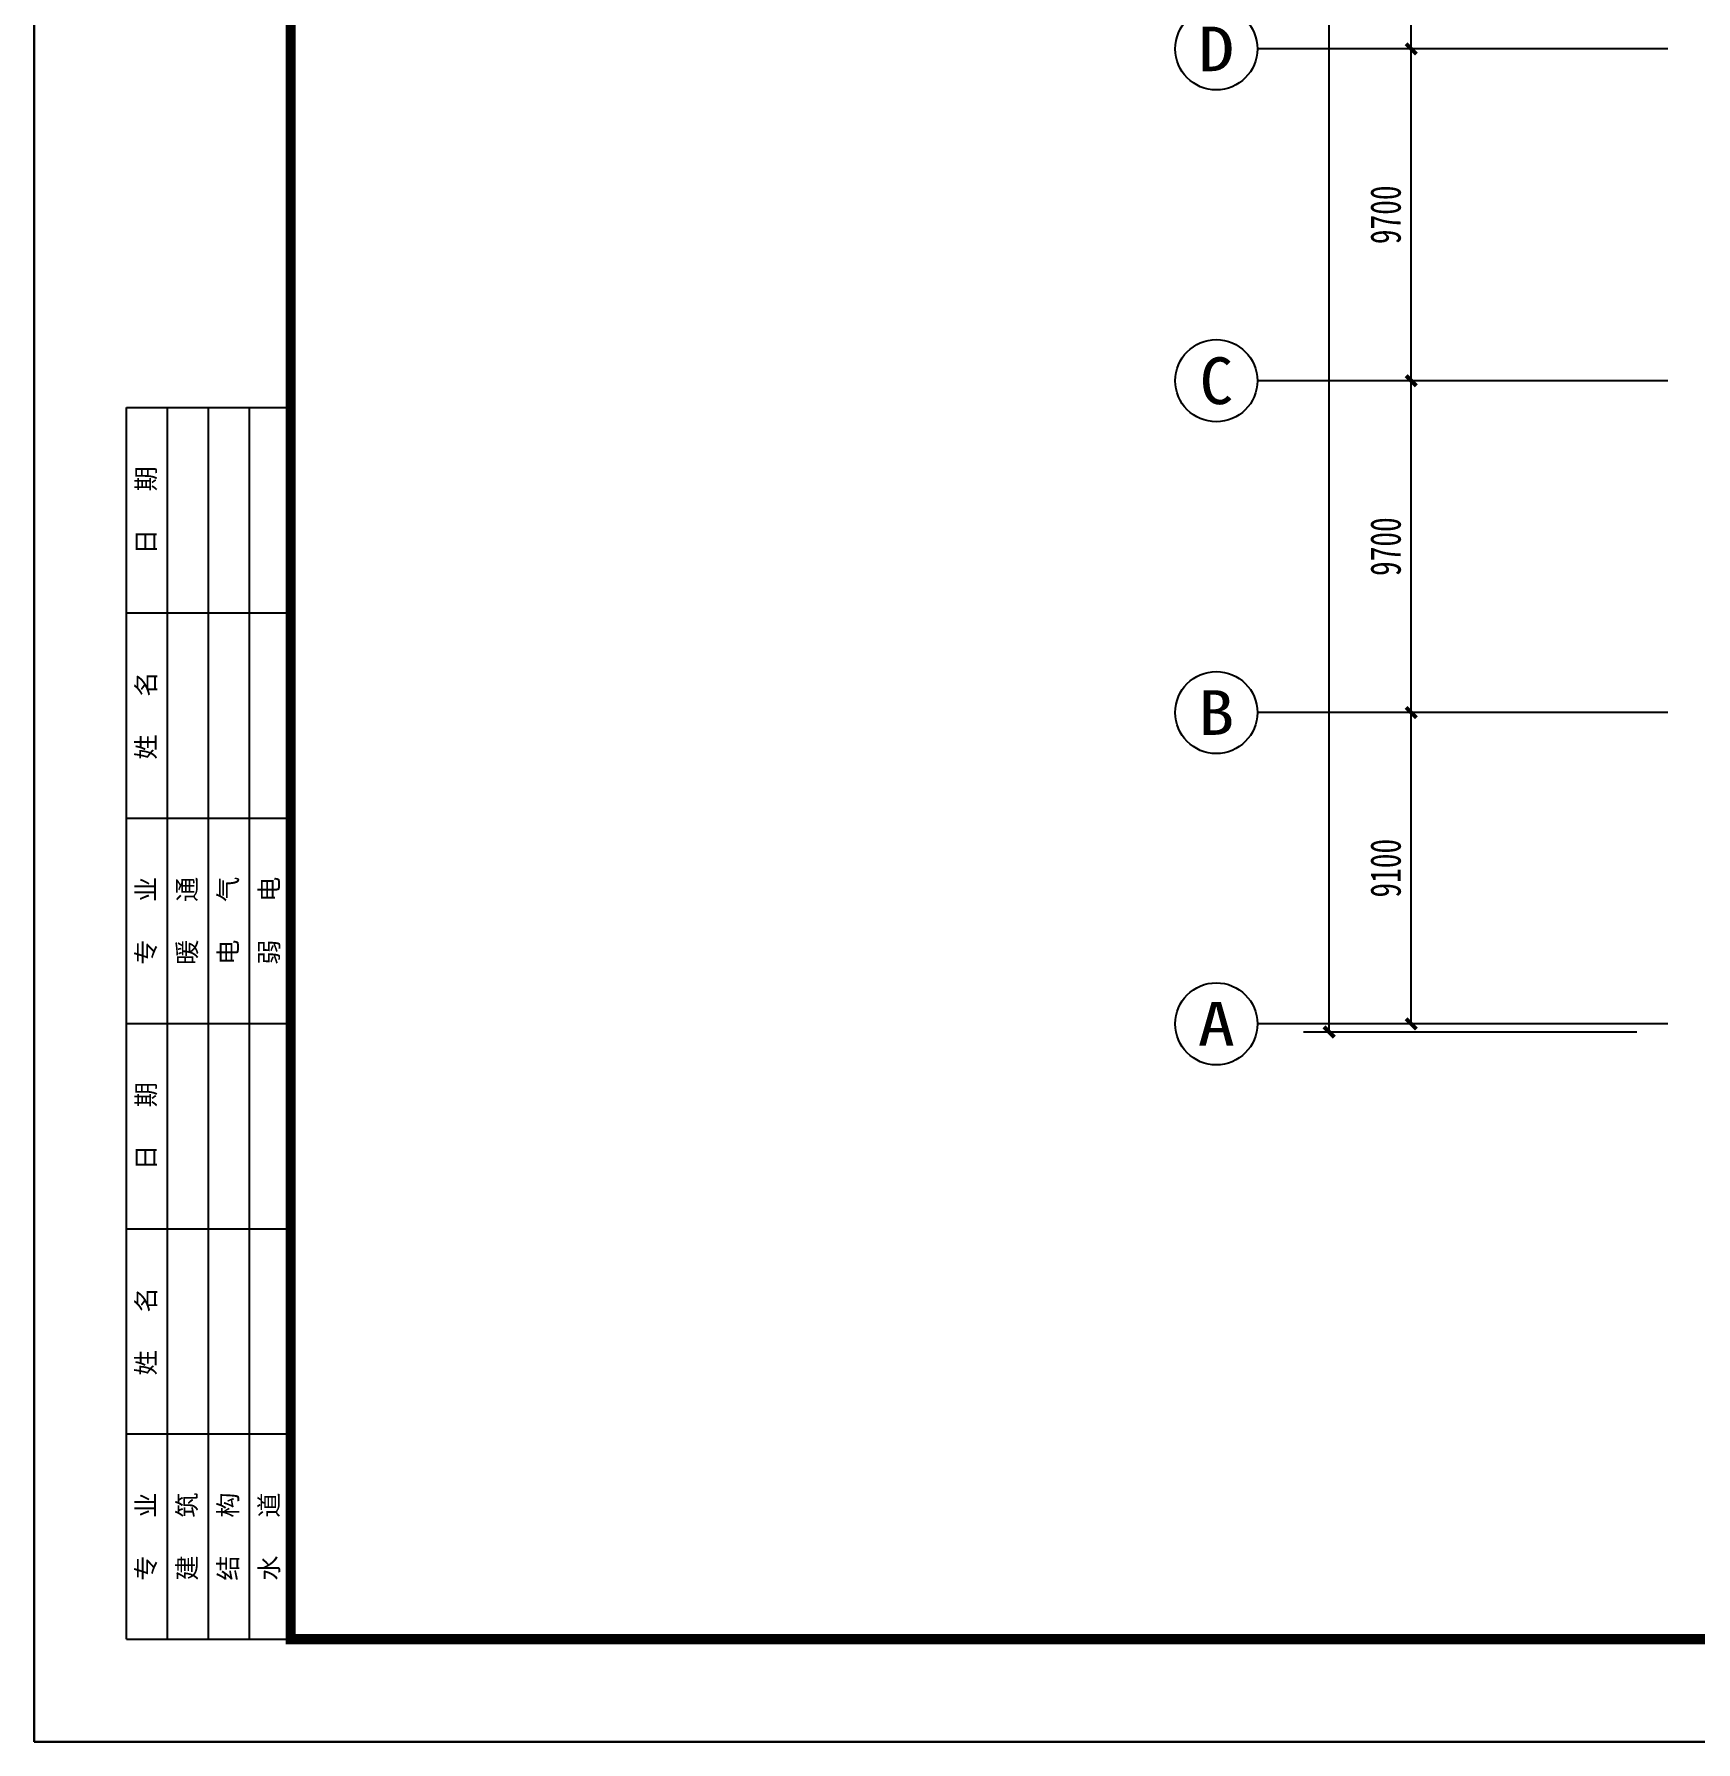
# Model space of a CAD drawing. Header units: millimetres. Extents: x -633009578 to 5705885, y -633235091 to 2571734.
# Drawn here: x 2725055 to 2773641, y 1835012 to 1884930 of the extents above; entities that cross this region are included whole.
import ezdxf
from ezdxf.enums import TextEntityAlignment as Align

# ---------------------------------------------------------------- set-up
doc = ezdxf.new("R2010")
doc.units = ezdxf.units.MM
doc.header["$LTSCALE"] = 1000
doc.header["$MEASUREMENT"] = 0
doc.layers.get('0').update_dxf_attribs({"color": 9})
for name, color, linetype in [('3T_WOOD', 21, 'Continuous'), ('AXIS_TEXT', 7, 'Continuous'), ('C-AXIS(轴号)', 3, 'Continuous'), ('设备-箱柜', 3, 'Continuous'), ('院图签、封面151013$0$PUB_TITLE', 153, 'Continuous'), ('院图签、封面151013$0$图签文字', 4, 'Continuous')]:
    doc.layers.add(name, color=color, linetype=linetype)
doc.styles.add('_TCH_AXIS', font='simhei.ttf', dxfattribs={"bigfont": 'GBCBIG'})
doc.styles.add('_TCH_DIM_T3', font='simhei.ttf', dxfattribs={"width": 0.707, "bigfont": 'GBCBIG'})
doc.styles.add('COMPLEX', font='simhei.ttf')
doc.styles.add('院图签、封面151013$0$-仿宋_GB2312', font='simhei.ttf')
doc.styles.add('院图签、封面151013$0$-宋体', font='simhei.ttf', dxfattribs={"width": 0.8})
doc.dimstyles.new('_TCH_ARCH&&300', dxfattribs={"dimtxt": 892.5, "dimasz": 300, "dimexe": 750, "dimexo": 900, "dimgap": 300, "dimtad": 1, "dimdec": 0, "dimzin": 0, "dimdsep": 46, "dimtxsty": '_TCH_DIM_T3', "dimblk": 'ARCHTICK', "dimcen": 0.09, "dimclrt": 7, "dimazin": 2, "dimtfac": 1, "dimtdec": 0, "dimtix": 1, "dimtmove": 2, "dimatfit": 3, "dimfxl": 1, "dimtolj": 1, "dimtzin": 0, "dimarcsym": 0})

# ---------------------------------------------------------------- blocks, each defined once
blk = doc.blocks.new('_ArchTick')
at = {"color": 0, "linetype": 'ByBlock', "const_width": 0.4}
blk.add_lwpolyline([(-0.5, -0.5), (0.5, 0.5)], dxfattribs=at)
blk = doc.blocks.new('*D508')
at = {"layer": 'C-AXIS(轴号)', "color": 0, "lineweight": -2, "transparency": 16777216}
for p, q in [((1116041, 1187122), (1108691, 1187122)), ((1109441, 1178022), (1109441, 1187122)), ((1116041, 1178022), (1108691, 1178022))]:
    blk.add_line(p, q, dxfattribs=at)
at = {"layer": 'Defpoints', "color": 0, "transparency": 16777216}
for p in [(1109441, 1187122), (1116941, 1187122), (1116941, 1178022)]:
    blk.add_point(p, dxfattribs=at)
at = {"layer": 'C-AXIS(轴号)', "color": 0, "linetype": 'ByBlock', "lineweight": -2, "transparency": 16777216, "xscale": 300, "yscale": 300, "zscale": 300}
for p, rotation in [((1109441, 1187122), 90), ((1109441, 1178022), 270)]:
    blk.add_blockref('_ArchTick', p, dxfattribs=dict(at, rotation=rotation))
at = {"layer": 'C-AXIS(轴号)', "color": 7, "transparency": 16777216, "insert": (1108694, 1182572), "char_height": 892.5, "attachment_point": 5, "rotation": 90, "style": '_TCH_DIM_T3'}
blk.add_mtext('\\A1;9100', dxfattribs=at)
blk = doc.blocks.new('*D509')
at = {"layer": 'C-AXIS(轴号)', "color": 0, "lineweight": -2, "transparency": 16777216}
for p, q in [((1116041, 1196822), (1108691, 1196822)), ((1109441, 1187122), (1109441, 1196822)), ((1116041, 1187122), (1108691, 1187122))]:
    blk.add_line(p, q, dxfattribs=at)
at = {"layer": 'Defpoints', "color": 0, "transparency": 16777216}
for p in [(1109441, 1196822), (1116941, 1196822), (1116941, 1187122)]:
    blk.add_point(p, dxfattribs=at)
at = {"layer": 'C-AXIS(轴号)', "color": 0, "linetype": 'ByBlock', "lineweight": -2, "transparency": 16777216, "xscale": 300, "yscale": 300, "zscale": 300}
for p, rotation in [((1109441, 1196822), 90), ((1109441, 1187122), 270)]:
    blk.add_blockref('_ArchTick', p, dxfattribs=dict(at, rotation=rotation))
at = {"layer": 'C-AXIS(轴号)', "color": 7, "transparency": 16777216, "insert": (1108694, 1191972), "char_height": 892.5, "attachment_point": 5, "rotation": 90, "style": '_TCH_DIM_T3'}
blk.add_mtext('\\A1;9700', dxfattribs=at)
blk = doc.blocks.new('*D510')
at = {"layer": 'C-AXIS(轴号)', "color": 0, "lineweight": -2, "transparency": 16777216}
for p, q in [((1116041, 1206522), (1108691, 1206522)), ((1109441, 1196822), (1109441, 1206522)), ((1116041, 1196822), (1108691, 1196822))]:
    blk.add_line(p, q, dxfattribs=at)
at = {"layer": 'Defpoints', "color": 0, "transparency": 16777216}
for p in [(1109441, 1206522), (1116941, 1206522), (1116941, 1196822)]:
    blk.add_point(p, dxfattribs=at)
at = {"layer": 'C-AXIS(轴号)', "color": 0, "linetype": 'ByBlock', "lineweight": -2, "transparency": 16777216, "xscale": 300, "yscale": 300, "zscale": 300}
for p, rotation in [((1109441, 1206522), 90), ((1109441, 1196822), 270)]:
    blk.add_blockref('_ArchTick', p, dxfattribs=dict(at, rotation=rotation))
at = {"layer": 'C-AXIS(轴号)', "color": 7, "transparency": 16777216, "insert": (1108694, 1201672), "char_height": 892.5, "attachment_point": 5, "rotation": 90, "style": '_TCH_DIM_T3'}
blk.add_mtext('\\A1;9700', dxfattribs=at)
blk = doc.blocks.new('*D511')
at = {"layer": 'C-AXIS(轴号)', "color": 0, "lineweight": -2, "transparency": 16777216}
for p, q in [((1116041, 1216222), (1108691, 1216222)), ((1109441, 1206522), (1109441, 1216222)), ((1116041, 1206522), (1108691, 1206522))]:
    blk.add_line(p, q, dxfattribs=at)
at = {"layer": 'Defpoints', "color": 0, "transparency": 16777216}
for p in [(1109441, 1216222), (1116941, 1216222), (1116941, 1206522)]:
    blk.add_point(p, dxfattribs=at)
at = {"layer": 'C-AXIS(轴号)', "color": 0, "linetype": 'ByBlock', "lineweight": -2, "transparency": 16777216, "xscale": 300, "yscale": 300, "zscale": 300}
for p, rotation in [((1109441, 1216222), 90), ((1109441, 1206522), 270)]:
    blk.add_blockref('_ArchTick', p, dxfattribs=dict(at, rotation=rotation))
at = {"layer": 'C-AXIS(轴号)', "color": 7, "transparency": 16777216, "insert": (1108694, 1211372), "char_height": 892.5, "attachment_point": 5, "rotation": 90, "style": '_TCH_DIM_T3'}
blk.add_mtext('\\A1;9700', dxfattribs=at)
blk = doc.blocks.new('*D523')
at = {"layer": 'C-AXIS(轴号)', "color": 0, "lineweight": -2, "transparency": 16777216}
for p, q in [((1116041, 1313862), (1106291, 1313862)), ((1107041, 1177782), (1107041, 1313862)), ((1116041, 1177782), (1106291, 1177782))]:
    blk.add_line(p, q, dxfattribs=at)
at = {"layer": 'Defpoints', "color": 0, "transparency": 16777216}
for p in [(1107041, 1313862), (1116941, 1313862), (1116941, 1177782)]:
    blk.add_point(p, dxfattribs=at)
at = {"layer": 'C-AXIS(轴号)', "color": 0, "linetype": 'ByBlock', "lineweight": -2, "transparency": 16777216, "xscale": 300, "yscale": 300, "zscale": 300}
for p, rotation in [((1107041, 1313862), 90), ((1107041, 1177782), 270)]:
    blk.add_blockref('_ArchTick', p, dxfattribs=dict(at, rotation=rotation))
at = {"layer": 'C-AXIS(轴号)', "color": 7, "transparency": 16777216, "insert": (1106294, 1245822), "char_height": 892.5, "attachment_point": 5, "rotation": 90, "style": '_TCH_DIM_T3'}
blk.add_mtext('\\A1;136080', dxfattribs=at)
blk = doc.blocks.new('_AXISO')
blk.add_circle((0, 0), 0.5)
at = {"layer": 'AXIS_TEXT', "style": 'COMPLEX', "width": 1.041667}
blk.add_attdef('A', text='', height=0.56, dxfattribs=at).set_placement((-0.25, -0.28), (0.25, -0.28), align=Align.FIT)
blk = doc.blocks.new('院图签、封面151013$0$$titleblk$00000094')
at = {"layer": '院图签、封面151013$0$PUB_TITLE'}
for p, q in [((-120, 16), (0, 16)), ((-120, 16), (-120, 0)), ((-100, 16), (-100, 0)), ((-80, 16), (-80, 0)), ((-60, 16), (-60, 0)), ((-40, 16), (-40, 0)), ((-20, 16), (-20, 0)), ((0, 16), (0, 0)), ((-120, 12), (0, 12)), ((-120, 8), (0, 8)), ((-120, 4), (0, 4)), ((-120, 0), (0, 0))]:
    blk.add_line(p, q, dxfattribs=at)
at = {"layer": '院图签、封面151013$0$PUB_TITLE', "style": '院图签、封面151013$0$-仿宋_GB2312'}
for s, p in [('专   业', (-110, 13.2)), ('姓   名', (-90, 13.2)), ('日   期', (-70, 13.2)), ('专   业', (-50, 13.2)), ('姓   名', (-30, 13.2)), ('日   期', (-10, 13.2)), ('建   筑', (-110, 9.2)), ('暖   通', (-50, 9.2)), ('结   构', (-110, 5.2)), ('电   气', (-50, 5.2)), ('水   道', (-110, 1.2)), ('弱   电', (-50, 1.2))]:
    blk.add_text(s, height=1.8, dxfattribs=at).set_placement(p, align=Align.CENTER)
blk = doc.blocks.new('建筑图框_A1')
at = {"layer": '院图签、封面151013$0$PUB_TITLE'}
blk.add_lwpolyline([(0, 0), (84100, 0), (84100, 59400), (0, 59400)], close=True, dxfattribs=at)
at = {"layer": '院图签、封面151013$0$PUB_TITLE', "const_width": 100}
blk.add_lwpolyline([(2500, 1000), (83100, 1000), (83100, 58400), (2500, 58400)], close=True, dxfattribs=at)
at = {"layer": '院图签、封面151013$0$PUB_TITLE', "xscale": 100, "yscale": 100, "zscale": 100, "rotation": 89.99999999999999}
blk.add_blockref('院图签、封面151013$0$$titleblk$00000094', (2500, 13000), dxfattribs=at)
at = {"layer": '院图签、封面151013$0$图签文字', "color": 6, "style": '院图签、封面151013$0$-宋体'}
for tag, height, width, p in [('工程主持人', 400, 0.8, (79991, 29506)), ('审定', 400, 0.8, (79991, 28706)), ('审核', 400, 0.8, (79991, 27906)), ('专业负责人', 400, 0.8, (79991, 27106)), ('校对', 400, 0.8, (79991, 26306)), ('设计', 400, 0.8, (79991, 25506)), ('方案设计人', 400, 0.8, (79991, 24707)), ('工程编号', 300, 0.7, (81000, 8700)), ('版次', 300, 0.7, (78738, 3006)), ('日期', 300, 0.7, (82038, 3000)), ('图号', 200, 0.7, (82538, 2400)), ('比例', 300, 0.7, (78738, 2200)), ('图号_X施', 300, 0.7, (81538, 2200)), ('图号_总数', 200, 0.7, (82538, 2000))]:
    blk.add_attdef(tag, text='', height=height, dxfattribs=dict(at, width=width)).set_placement(p, align=Align.MIDDLE_CENTER)
at = {"layer": '院图签、封面151013$0$图签文字', "color": 6, "style": '院图签、封面151013$0$-宋体', "width": 0.7}
for tag, p in [('建设单位_001', (80936, 7446)), ('工程名称_001', (80934, 6045)), ('图名_001', (79743, 4060))]:
    blk.add_attdef(tag, p, '', height=300, dxfattribs=at)
blk = doc.blocks.new('9-3-1')
at = {"layer": 'C-AXIS(轴号)'}
for p, q in [((1116940.6, 1206522.1), (1104940.6, 1206522.1)), ((1116940.6, 1196822.1), (1104940.6, 1196822.1)), ((1116940.6, 1187122.1), (1104940.6, 1187122.1)), ((1116940.6, 1178022.1), (1104940.6, 1178022.1))]:
    blk.add_line(p, q, dxfattribs=at)
ref = blk.add_blockref('_AXISO', (1103740.6, 1206522.1), dxfattribs=dict(at, xscale=2400, yscale=2400, zscale=2400))
ref.add_attrib('A', 'D', dxfattribs={"layer": 'AXIS_TEXT', "height": 1305.8, "style": '_TCH_AXIS'}).set_placement((1103212.1, 1205869.2), (1104269.1, 1205869.2), align=Align.FIT)
ref = blk.add_blockref('_AXISO', (1103740.6, 1196822.1), dxfattribs=dict(at, xscale=2400, yscale=2400, zscale=2400))
ref.add_attrib('A', 'C', dxfattribs={"layer": 'AXIS_TEXT', "height": 1367.1, "style": '_TCH_AXIS'}).set_placement((1103252.4, 1196138.5), (1104228.8, 1196138.5), align=Align.FIT)
ref = blk.add_blockref('_AXISO', (1103740.6, 1187122.1), dxfattribs=dict(at, xscale=2400, yscale=2400, zscale=2400))
ref.add_attrib('A', 'B', dxfattribs={"layer": 'AXIS_TEXT', "height": 1305.8, "style": '_TCH_AXIS'}).set_placement((1103212.1, 1186469.2), (1104269.1, 1186469.2), align=Align.FIT)
ref = blk.add_blockref('_AXISO', (1103740.6, 1178022.1), dxfattribs=dict(at, xscale=2400, yscale=2400, zscale=2400))
ref.add_attrib('A', 'A', dxfattribs={"layer": 'AXIS_TEXT', "height": 1275.6, "style": '_TCH_AXIS'}).set_placement((1103193.9, 1177384.3), (1104287.3, 1177384.3), align=Align.FIT)
for p1, p2, distance, picture, middle in [((1116940.6, 1177782.1), (1116940.6, 1313862.1), 9900, '*D523', (1106294.3, 1245822.1)), ((1116940.6, 1206522.1), (1116940.6, 1216222.1), 7500, '*D511', (1108694.3, 1211372.1)), ((1116940.6, 1196822.1), (1116940.6, 1206522.1), 7500, '*D510', (1108694.3, 1201672.1)), ((1116940.6, 1187122.1), (1116940.6, 1196822.1), 7500, '*D509', (1108694.3, 1191972.1)), ((1116940.6, 1178022.1), (1116940.6, 1187122.1), 7500, '*D508', (1108694.3, 1182572.1))]:
    dim = blk.add_aligned_dim(p1=p1, p2=p2, distance=distance, dimstyle='_TCH_ARCH&&300', dxfattribs=at)
    dim.commit()
    dim.dimension.update_dxf_attribs({"geometry": picture, "text_midpoint": middle})

msp = doc.modelspace()

# ---------------------------------------------------------------- linework, layer by layer
at = {"elevation": 0}
msp.add_lwpolyline([(2725055.4, 2013212), (4008204.7, 2013212), (4008204.7, 1835012), (2725055.4, 1835012)], close=True, dxfattribs=at)

# ---------------------------------------------------------------- block references
at = {"layer": '3T_WOOD'}
msp.add_blockref('9-3-1', (1655879.4, 677977.5), dxfattribs=at)
at = {"layer": '设备-箱柜', "xscale": 3, "yscale": 3}
msp.add_blockref('建筑图框_A1', (2725055.4, 1835012, 0), dxfattribs=at)

doc.saveas('drawing.dxf')
